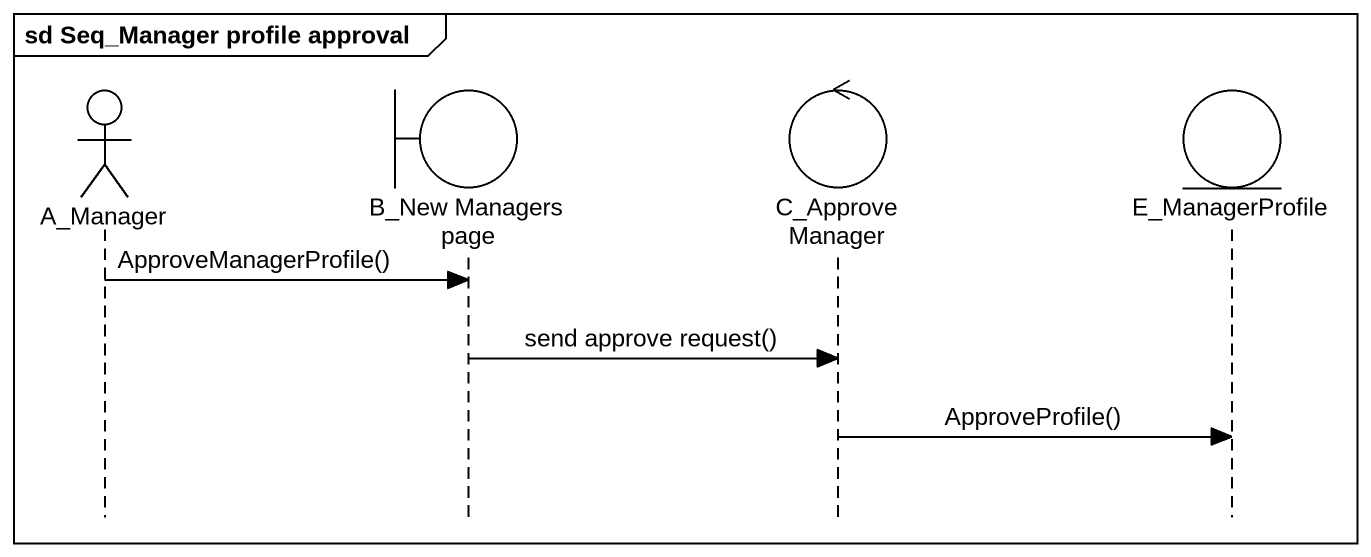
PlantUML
@startuml
mainframe sd Seq_Manager profile approval
hide footbox
actor A_Manager
boundary "B_New Managers page" as B_New_Managers_page
control C_ApproveManager
entity E_ManagerProfile

A_Manager -> B_New_Managers_page : ApproveManagerProfile()
B_New_Managers_page -> C_ApproveManager : send approve request()
C_ApproveManager -> E_ManagerProfile : ApproveProfile()
@enduml
